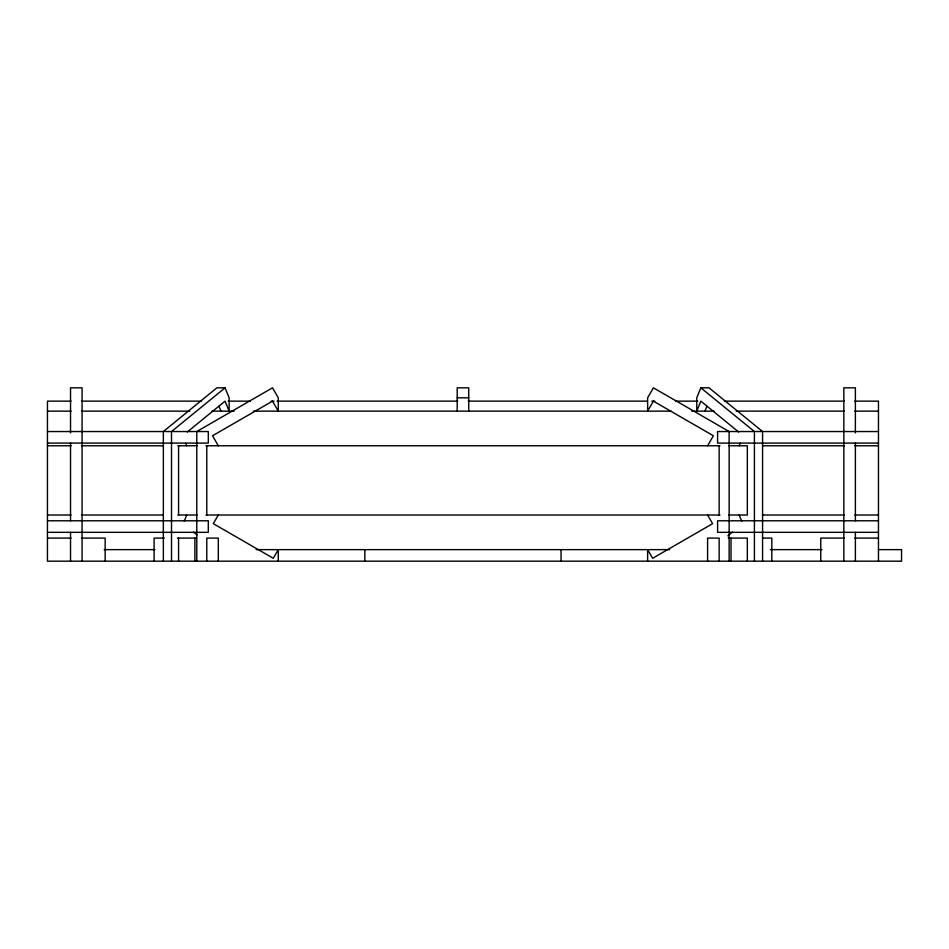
<?xml version="1.0" encoding="UTF-8"?>
<svg xmlns="http://www.w3.org/2000/svg" width="949" height="949" viewBox="0 0 949 949"><rect width="100%" height="100%" fill="white"/><g stroke="black" fill="none" stroke-linecap="round" stroke-linejoin="round"><path stroke-width="1.42" d="M184.213 521.203L186.739 515.01M762.569 561.179L762.569 431.546L709.01 387.821L700.848 387.821L696.768 397.809L696.768 411.142L700.848 401.142L738.666 432.02M704.929 411.142L706.969 406.136M739.176 445.769L740.196 443.266M218.317 515.01L213.311 523.67L273.288 558.297L278.282 549.637L278.282 561.179M707.598 445.769L713.375 435.769L653.398 401.142L647.633 411.142L647.633 397.809L653.398 387.821L729.14 431.546L729.14 561.179M187.25 432.02L225.067 401.142L229.148 411.142L229.148 397.809L225.067 387.821L171.508 431.546L171.508 561.179M727.812 535.841L732.391 532.092M225.067 387.821L216.906 387.821L163.347 431.546L163.347 561.179M457.193 397.809L468.735 397.809M71.151 401.142L47.45 401.142L47.45 561.179L901.55 561.179L901.55 549.637L878.466 549.637M81.519 401.142L201.508 401.142M228.175 401.142L250.394 401.142M271.129 401.142L274.095 401.142M277.049 401.142L457.774 401.142M468.142 401.142L647.384 401.142M651.821 401.142L654.786 401.142M675.522 401.142L697.74 401.142M724.407 401.142L844.396 401.142M854.764 401.142L878.466 401.142L878.466 561.179M47.45 411.142L71.151 411.142M81.519 411.142L189.658 411.142M211.876 411.142L234.095 411.142M253.347 411.142L671.085 411.142M691.821 411.142L714.039 411.142M736.258 411.142L844.396 411.142M854.764 411.142L878.466 411.142M47.45 431.546L208.317 431.546L208.317 443.088L47.45 443.088M878.466 431.546L717.598 431.546L717.598 443.088L878.466 443.088M47.45 445.769L71.151 445.769M81.519 445.769L162.991 445.769M177.807 445.769L197.06 445.769M205.945 445.769L719.971 445.769M728.856 445.769L747.337 445.769L747.337 515.01L728.856 515.01M762.925 445.769L844.396 445.769M854.764 445.769L878.466 445.769M47.45 515.01L71.151 515.01M81.519 515.01L162.991 515.01M177.807 515.01L197.06 515.01M205.945 515.01L719.971 515.01M762.925 515.01L844.396 515.01M854.764 515.01L878.466 515.01M47.45 520.787L208.317 520.787L208.317 532.33L47.45 532.33M878.466 520.787L717.598 520.787L717.598 532.33L878.466 532.33M47.45 538.095L71.128 538.095M81.484 538.095L105.161 538.095L105.161 561.179M164.296 538.095L154.094 538.095L154.094 561.179M177.416 538.095L196.265 538.095M728.286 538.095L747.337 538.095L747.337 561.179M763.079 538.095L771.822 538.095L771.822 561.179M844.432 538.095L820.755 538.095L820.755 561.179M854.788 538.095L878.466 538.095M104.2 549.637L154.936 549.637M256.159 549.637L669.603 549.637M770.327 549.637L822 549.637M700.848 387.821L754.408 431.546L754.408 561.179M193.525 532.092L196.965 534.904M707.598 515.01L712.604 523.67L652.627 558.297L647.633 549.637L647.633 561.179M218.317 445.769L212.54 435.769L272.517 401.142L278.282 411.142L278.282 397.809L272.517 387.821L196.775 431.546L196.775 561.179M739.176 515.01L741.703 521.203M218.946 406.136L220.987 411.142M185.719 443.266L186.739 445.769M855.381 432.886L855.381 387.821L843.839 387.821L843.839 561.179M855.381 442.91L855.381 520.787M855.381 532.33L855.381 561.179M731.015 538.095L731.015 561.179M719.14 445.769L719.14 515.01M719.14 561.179L719.14 538.095L707.598 538.095L707.598 561.179M561.061 549.637L561.061 561.179M468.735 411.142L468.735 387.821L457.193 387.821L457.193 411.142M364.855 549.637L364.855 561.179M218.317 561.179L218.317 538.095L206.775 538.095L206.775 561.179M206.775 445.769L206.775 515.01M194.901 538.095L194.901 561.179M178.578 445.769L178.578 515.01M178.578 538.095L178.578 561.179M82.077 561.179L82.077 387.821L70.534 387.821L70.534 432.886M70.534 442.91L70.534 520.787M70.534 532.33L70.534 561.179"/></g></svg>
